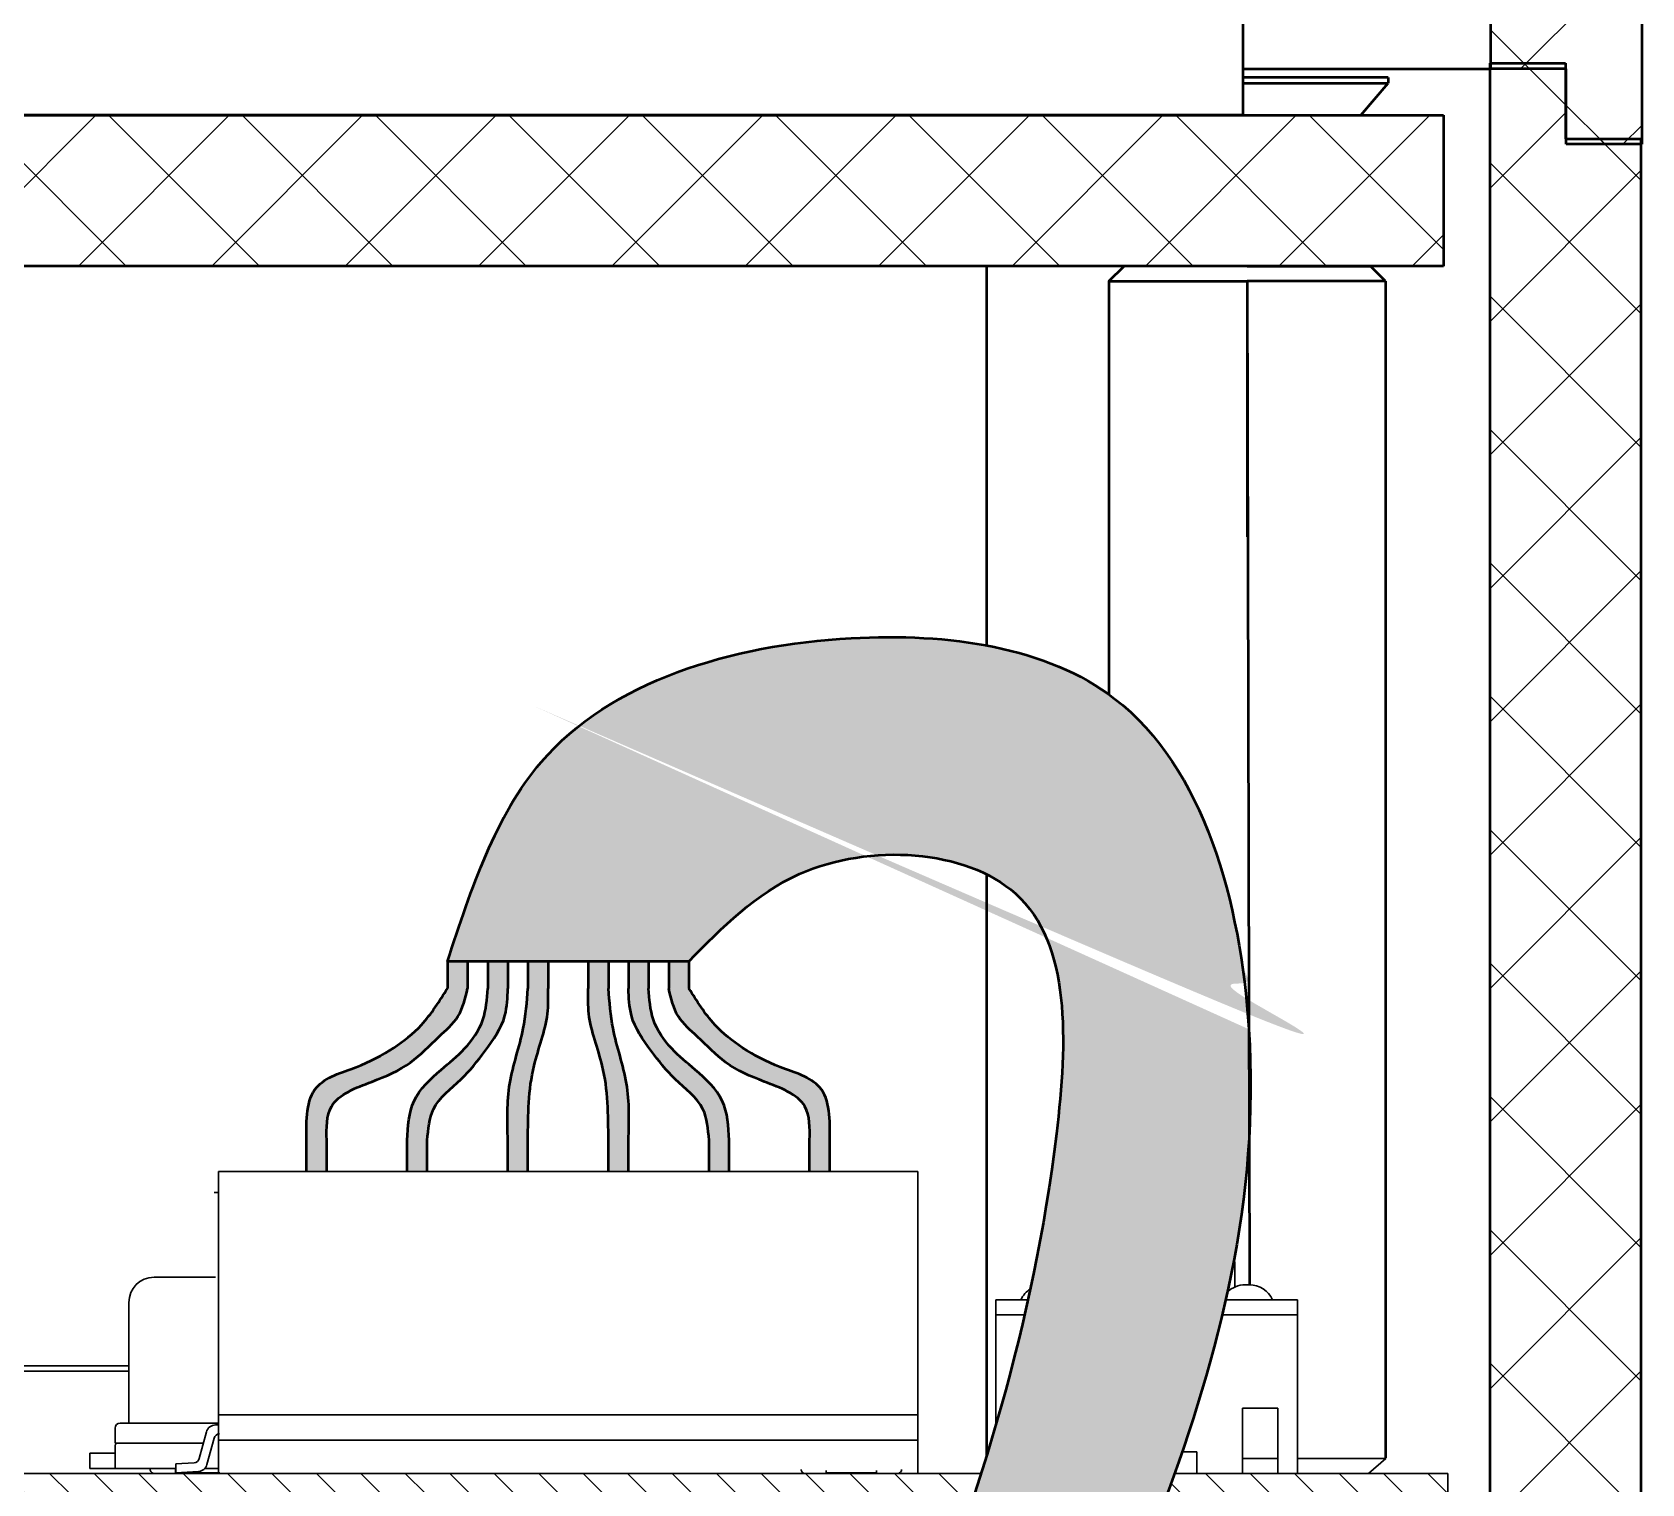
# Model space of a CAD drawing. Header units: inches. Extents: x -14 to 5184, y -66 to 1689.
# Drawn here: x 2684.91 to 2716.91, y 1633.87 to 1662.73 of the extents above; entities that cross this region are included whole.
import ezdxf

# ---------------------------------------------------------------- set-up
doc = ezdxf.new("R2010")
doc.units = ezdxf.units.IN
doc.header["$MEASUREMENT"] = 0
for name, color, linetype, lineweight in [('Видимый контур (ГОСТ)', 7, 'Continuous', 50), ('Штриховка (ГОСТ)', 7, 'Continuous', 18), ('Штриховка ГОСТ', 7, 'Continuous', 9)]:
    doc.layers.add(name, color=color, linetype=linetype, lineweight=lineweight)
pattern_1 = [(45, (-1121.47135335965, 863.0554343211584), (-1.325825214724776, 1.325825214724777), []), (135, (-1121.47135335965, 863.0554343211584), (-1.325825214724777, -1.325825214724776), [])]

msp = doc.modelspace()

# ---------------------------------------------------------------- hatches: boundary and pattern name
at = {"layer": 'Штриховка (ГОСТ)'}
h = msp.add_hatch(dxfattribs=at)
h.set_pattern_fill('ANSI37', color=256, scale=20, style=0)
h.set_pattern_definition([(45, (-1121.47135335965, 863.0554343211584), (-1.767766952966369, 1.767766952966369), []), (135, (-1121.47135335965, 863.0554343211584), (-1.767766952966369, -1.767766952966369), [])])
edge = h.paths.add_edge_path()
edge.add_ellipse((2711.904785440357, 1682.497504939778), major_axis=(4.999999999999998, 8.734332701652568e-15), ratio=1, start_angle=1.689669673274469e-15, end_angle=90)
edge.add_line((2711.904785440357, 1687.497504939778), (2647.904785440357, 1687.497504939778))
edge.add_ellipse((2647.904785440357, 1682.497504939778), major_axis=(-1.095477875068469e-14, 4.999999999999996), ratio=1, start_angle=0, end_angle=90)
edge.add_line((2642.904785440357, 1682.497504939778), (2642.904785440357, 1660.608094067949))
edge.add_line((2642.904785440357, 1660.608094067949), (2642.904785440357, 1660.497504939778))
edge.add_line((2642.904785440357, 1660.497504939778), (2644.404785440357, 1660.497504939778))
edge.add_line((2644.404785440357, 1660.497504939778), (2644.404785440357, 1661.997504939778))
edge.add_line((2644.404785440357, 1661.997504939778), (2645.888915537363, 1661.997504939778))
edge.add_line((2645.888915537363, 1661.997504939778), (2645.904785440357, 1661.997504939778))
edge.add_line((2645.904785440357, 1661.997504939778), (2645.904785440357, 1684.497504939778))
edge.add_line((2645.904785440357, 1684.497504939778), (2713.904785440357, 1684.497504939778))
edge.add_line((2713.904785440357, 1684.497504939778), (2713.904785440357, 1662.108094067949))
edge.add_line((2713.904785440357, 1662.108094067949), (2713.904785440357, 1661.997504939778))
edge.add_line((2713.904785440357, 1661.997504939778), (2715.388915626228, 1661.997504939778))
edge.add_line((2715.388915626227, 1661.997504939778), (2715.404785440356, 1661.997504939778))
edge.add_line((2715.404785440357, 1661.997504939778), (2715.404785440357, 1660.608094067949))
edge.add_line((2715.404785440357, 1660.608094067949), (2715.404785440357, 1660.497504939778))
edge.add_line((2715.404785440357, 1660.497504939778), (2716.888915628146, 1660.497504939778))
edge.add_line((2716.888915628145, 1660.497504939778), (2716.904785440356, 1660.497504939778))
edge.add_line((2716.904785440357, 1660.497504939778), (2716.904785440357, 1682.497504939778))
h = msp.add_hatch(dxfattribs=at)
h.set_pattern_fill('ANSI37', color=256, scale=15, style=0)
h.set_pattern_definition(pattern_1)
h.paths.add_polyline_path([(2715.388915626227, 1621.541721392054), (2715.388915626227, 1621.608094067949), (2710.888914824562, 1621.608094067949), (2710.888914824562, 1624.608094067949), (2713.888915624309, 1624.608094067949), (2713.888915624309, 1662.108094067949), (2713.904785440357, 1662.108094067949), (2715.388915626227, 1662.108094067949), (2715.388915626227, 1661.997504939778), (2715.388915626227, 1660.608094067949), (2715.404785440357, 1660.608094067949), (2716.888915628145, 1660.608094067949), (2716.888915628145, 1660.497504939778), (2716.888915628145, 1620.108094067949), (2715.391848631677, 1620.108094067949), (2715.388915626227, 1620.108094067949)])
h.paths.add_polyline_path([(2706.888916259893, 1621.600823881217), (2703.888915611523, 1621.608094067949), (2703.888915611523, 1624.608094067949), (2706.888916259893, 1624.600823881217)])
h.paths.add_polyline_path([(2697.888915603852, 1624.608094067949), (2697.888915603852, 1621.608094067949), (2661.888915557821, 1621.608094067949), (2661.888915557821, 1624.608094067949)])
h.paths.add_polyline_path([(2655.888915550149, 1624.608094067949), (2655.888915550149, 1621.608094067949), (2652.888914900292, 1621.608094067949), (2652.888914900292, 1624.608094067949)])
h.paths.add_polyline_path([(2648.888916335623, 1624.608094067949), (2648.888916335623, 1621.608094067949), (2644.388915535445, 1621.608094067949), (2644.388915535445, 1620.108094067949), (2642.891848631677, 1620.108094067949), (2642.888915533527, 1620.108094067949), (2642.888915533527, 1660.608094067949), (2642.904785440357, 1660.608094067949), (2644.388915535445, 1660.608094067949), (2644.388915535445, 1662.108094067949), (2645.888915537363, 1662.108094067949), (2645.888915537363, 1661.997504939778), (2645.888915537363, 1624.608094067949)])
h = msp.add_hatch(dxfattribs=at)
h.set_pattern_fill('ANSI37', color=256, scale=15, style=0)
h.set_pattern_definition(pattern_1)
h.paths.add_polyline_path([(2655.788861048241, 1661.076380742797), (2655.788861048241, 1658.076380742797), (2712.963481835586, 1658.076380742797), (2712.963481835586, 1661.076380742797), (2708.976855291686, 1661.076380742797), (2708.963481835586, 1661.076380742797), (2708.363481835585, 1661.076380742797), (2679.976855291686, 1661.076380742797)])
h.paths.add_polyline_path([(2649.086119277856, 1658.076380742797), (2649.078587646519, 1658.076380742797), (2649.163517292314, 1658.076380742797), (2648.14098837369, 1658.076380742797), (2646.963481835578, 1658.076380742797), (2646.963481835578, 1661.076380742797), (2648.60636895072, 1661.076380742797), (2648.50717911236, 1661.076380742797), (2648.814859209885, 1660.85016156217), (2649.049701054853, 1660.576380742798)])
h.paths.add_polyline_path([(2655.788861048241, 1661.076380742797), (2655.788861048241, 1658.076380742797), (2653.785975297464, 1658.076380742797), (2652.76344637884, 1658.076380742797), (2652.875122936837, 1658.076380742797), (2652.875122936837, 1660.076380742797), (2652.875122936837, 1661.076316920394), (2652.463439287309, 1661.076380742797), (2652.875122936837, 1661.076380742797), (2652.976855291678, 1661.076380742797), (2653.320594720435, 1661.076380742797), (2654.976855291678, 1661.076380742797)])
at = {"layer": 'Штриховка (ГОСТ)', "ltscale": 0.5}
h = msp.add_hatch(color=9, dxfattribs=at)
h.dxf.hatch_style = 1
edge = h.paths.add_edge_path()
edge.add_spline(control_points=[(2700.242768505025, 1604.912811815301), (2700.506412092026, 1606.499767548393), (2701.599470962638, 1613.079241227418), (2702.892276865033, 1625.500231609964), (2708.756271415352, 1634.944953499254), (2709.098513918514, 1640.749703187334)], knot_values=[25.54166231348353, 25.54166231348353, 25.54166231348353, 25.54166231348353, 30.37243849634078, 45.56992402336301, 62.53420212688339, 62.53420212688339, 62.53420212688339, 62.53420212688339], degree=3, periodic=0)
edge.add_line((2709.098513918515, 1640.749703187348), (2709.093988712337, 1642.90644278336))
edge.add_spline(control_points=[(2709.093988712336, 1642.906442783369), (2708.932150529014, 1645.424310596207), (2707.650617805638, 1650.147397877037), (2700.720625620531, 1651.129004323584), (2694.835740075569, 1649.351000188835), (2693.638162993911, 1645.704593030101), (2693.162363343016, 1644.255868534854)], knot_values=[0, 2.561506562415161e-12, 2.561506562415161e-12, 2.561506562415161e-12, 7.092148681006773, 12.46529463983893, 19.10283235443025, 23.4783337109341, 23.4783337109341, 23.4783337109341, 23.4783337109341], degree=3, periodic=0)
edge.add_line((2693.162363343016, 1644.255868534854), (2695.562363343017, 1644.255868534854))
edge.add_line((2695.562363343017, 1644.255868534854), (2697.962363343017, 1644.255868534854))
edge.add_spline(control_points=[(2697.962363343017, 1644.255868534854), (2698.627625690784, 1644.931196642071), (2700.360481748923, 1646.690271698327), (2705.629893325126, 1646.340223988413), (2705.171124162997, 1634.506380715259), (2699.668862995197, 1625.506492993471), (2697.491575505032, 1613.411826522176), (2697.054327385504, 1608.319072425504), (2696.473814687177, 1605.845979747843)], knot_values=[0, 0, 0, 0, 2.80167752579626, 7.297728316990558, 12.36345076120922, 33.56505640900438, 41.24786777632259, 48.87456467641559, 48.87456467641591, 48.87456467641591, 48.87456467641591], degree=3, periodic=0)
edge.add_arc((2698.242768505025, 1604.912811815301), 2.000000000000053, -6.838263288955204e-11, 152.1872181198208, ccw=False)
edge = h.paths.add_edge_path()
edge.add_spline(control_points=[(2693.162363343017, 1643.71662585633), (2693.004456002776, 1643.464374287507), (2692.719649066647, 1643.009404959669), (2692.070566729117, 1642.489756162591), (2691.368566527039, 1642.13052775281), (2690.345440354384, 1641.843129058346), (2690.356369662996, 1641.105145967226), (2690.362363284526, 1640.700436803958)], knot_values=[0, 0, 0, 0, 0.8876690817723617, 1.601029509395069, 2.442545259551083, 3.324915313696357, 4.396416011660989, 4.396416011660989, 4.396416011660989, 4.396416011660989], degree=3, periodic=0)
edge.add_line((2690.362363284526, 1640.700436803958), (2690.362363284526, 1640.076380644447))
edge.add_line((2690.362363284526, 1640.076380644447), (2690.762363284525, 1640.076380644447))
edge.add_line((2690.762363284525, 1640.076380644447), (2690.762363284525, 1640.700436803958))
edge.add_spline(control_points=[(2690.762363284525, 1640.700436803958), (2690.757928473842, 1640.945382247623), (2690.747301771733, 1641.532321002956), (2691.662049976998, 1641.852405111981), (2692.429229315878, 1642.179683336099), (2692.929125226476, 1642.717482293128), (2693.431223679745, 1643.136824121686), (2693.517719318676, 1643.519243294041), (2693.562363343017, 1643.71662585633)], knot_values=[0, 0, 0, 0, 0.6754366321081279, 1.618482590334783, 2.476314974066144, 3.239382725519293, 3.79160126097013, 4.380664741072716, 4.380664741072716, 4.380664741072716, 4.380664741072716], degree=3, periodic=0)
edge.add_line((2693.562363343016, 1643.716625856326), (2693.562363343016, 1644.255868534854))
edge.add_line((2693.562363343016, 1644.255868534854), (2693.162363343016, 1644.255868534854))
edge.add_line((2693.162363343016, 1644.255868534854), (2693.162363343017, 1643.716625856329))
edge = h.paths.add_edge_path()
edge.add_spline(control_points=[(2692.762363284526, 1640.700436983175), (2692.779218087629, 1640.918863662378), (2692.817718478221, 1641.417802298029), (2693.449905655985, 1641.880476534881), (2693.925872987927, 1642.4823960414), (2694.342931534782, 1643.077029522213), (2694.356790602034, 1643.533199555478), (2694.362363343017, 1643.71662585633)], knot_values=[0, 0, 0, 0, 0.6305428488406861, 1.440310267355914, 2.175903171811265, 2.981585956941228, 3.523425769823472, 3.523425769823472, 3.523425769823472, 3.523425769823472], degree=3, periodic=0)
edge.add_line((2694.362363343017, 1643.716625856315), (2694.362363343017, 1644.255868534854))
edge.add_line((2694.362363343017, 1644.255868534854), (2693.962363343016, 1644.255868534854))
edge.add_line((2693.962363343016, 1644.255868534854), (2693.962363343016, 1643.716625856317))
edge.add_spline(control_points=[(2693.962363343017, 1643.71662585633), (2693.948176827819, 1643.504322436284), (2693.918708126901, 1643.063318715379), (2693.534071281558, 1642.507064571894), (2692.988527040034, 1642.072422953815), (2692.40447905462, 1641.532208775671), (2692.376246231684, 1640.974620354802), (2692.362363284526, 1640.700436983175)], knot_values=[0, 0, 0, 0, 0.6290850324025244, 1.306756339558478, 1.935745102583544, 2.75596662078093, 3.549499064688082, 3.549499064688082, 3.549499064688082, 3.549499064688082], degree=3, periodic=0)
edge.add_line((2692.362363284526, 1640.700436983175), (2692.362363284526, 1640.076380823663))
edge.add_line((2692.362363284526, 1640.076380823663), (2692.762363284526, 1640.076380823663))
edge.add_line((2692.762363284526, 1640.076380823663), (2692.762363284526, 1640.700436983175))
edge = h.paths.add_edge_path(flags=17)
edge.add_spline(control_points=[(2694.762363284525, 1640.700436983175), (2694.764930004959, 1641.200689873916), (2694.769330573788, 1642.058359158334), (2695.178272344997, 1643.02137697338), (2695.166239365441, 1643.547237464496), (2695.162363343018, 1643.71662585633)], knot_values=[0, 0, 0, 0, 1.487484540735472, 2.550249734182781, 3.055254438276584, 3.055254438276584, 3.055254438276584, 3.055254438276584], degree=3, periodic=0)
edge.add_line((2695.162363343017, 1643.716625856392), (2695.162363343017, 1644.255868534854))
edge.add_line((2695.162363343017, 1644.255868534854), (2694.762363343017, 1644.255868534854))
edge.add_line((2694.762363343017, 1644.255868534854), (2694.762363343017, 1643.716625856324))
edge.add_spline(control_points=[(2694.762363343018, 1643.71662585633), (2694.74165659757, 1643.448599572886), (2694.69205391475, 1642.806546829322), (2694.329424383329, 1641.836308575663), (2694.351365492927, 1641.079687006789), (2694.362363284525, 1640.700436983175)], knot_values=[0, 0, 0, 0, 0.8042696379303687, 1.926615259383249, 3.054547687743148, 3.054547687743148, 3.054547687743148, 3.054547687743148], degree=3, periodic=0)
edge.add_line((2694.362363284525, 1640.700436983175), (2694.362363284525, 1640.076380823663))
edge.add_line((2694.362363284525, 1640.076380823663), (2694.762363284525, 1640.076380823663))
edge.add_line((2694.762363284525, 1640.076380823663), (2694.762363284525, 1640.700436983175))
edge = h.paths.add_edge_path(flags=17)
edge.add_spline(control_points=[(2695.962363343017, 1643.71662585633), (2695.958487320593, 1643.547237464496), (2695.946454341038, 1643.02137697338), (2696.355396112245, 1642.058359158334), (2696.359796681075, 1641.200689873916), (2696.36236340151, 1640.700436983175)], knot_values=[0, 0, 0, 0, 0.505004704093803, 1.567769897541112, 3.055254438276584, 3.055254438276584, 3.055254438276584, 3.055254438276584], degree=3, periodic=0)
edge.add_line((2696.36236340151, 1640.700436983175), (2696.36236340151, 1640.076380823663))
edge.add_line((2696.36236340151, 1640.076380823663), (2696.762363401509, 1640.076380823663))
edge.add_line((2696.762363401509, 1640.076380823663), (2696.762363401509, 1640.700436983175))
edge.add_spline(control_points=[(2696.762363401509, 1640.700436983175), (2696.773361193108, 1641.079687006789), (2696.795302302704, 1641.836308575663), (2696.432672771285, 1642.806546829322), (2696.383070088465, 1643.448599572886), (2696.362363343017, 1643.71662585633)], knot_values=[0, 0, 0, 0, 1.127932428359899, 2.250278049812779, 3.054547687743148, 3.054547687743148, 3.054547687743148, 3.054547687743148], degree=3, periodic=0)
edge.add_line((2696.362363343017, 1643.716625856336), (2696.362363343017, 1644.255868534854))
edge.add_line((2696.362363343017, 1644.255868534854), (2695.962363343017, 1644.255868534854))
edge.add_line((2695.962363343017, 1644.255868534854), (2695.962363343017, 1643.716625856351))
edge = h.paths.add_edge_path(flags=17)
edge.add_spline(control_points=[(2696.762363343017, 1643.71662585633), (2696.767936084, 1643.533199555479), (2696.781795151253, 1643.077029522213), (2697.198853698107, 1642.482396041401), (2697.674821030051, 1641.880476534881), (2698.307008207813, 1641.417802298029), (2698.345508598405, 1640.918863662378), (2698.362363401509, 1640.700436983175)], knot_values=[0, 0, 0, 0, 0.5418398128822438, 1.347522598012207, 2.083115502467558, 2.892882920982786, 3.523425769823472, 3.523425769823472, 3.523425769823472, 3.523425769823472], degree=3, periodic=0)
edge.add_line((2698.362363401509, 1640.700436983175), (2698.362363401509, 1640.076380823663))
edge.add_line((2698.362363401509, 1640.076380823663), (2698.762363401509, 1640.076380823663))
edge.add_line((2698.762363401509, 1640.076380823663), (2698.762363401509, 1640.700436983175))
edge.add_spline(control_points=[(2698.762363401509, 1640.700436983175), (2698.748480454351, 1640.974620354802), (2698.720247631416, 1641.532208775671), (2698.136199646001, 1642.072422953815), (2697.590655404475, 1642.507064571894), (2697.206018559133, 1643.063318715378), (2697.176549858216, 1643.504322436283), (2697.162363343017, 1643.71662585633)], knot_values=[0, 0, 0, 0, 0.7935324439071524, 1.613753962104538, 2.242742725129604, 2.920414032285557, 3.549499064688082, 3.549499064688082, 3.549499064688082, 3.549499064688082], degree=3, periodic=0)
edge.add_line((2697.162363343017, 1643.715424495751), (2697.162363343017, 1644.255868534854))
edge.add_line((2697.162363343017, 1644.255868534854), (2696.762363343017, 1644.255868534854))
edge.add_line((2696.762363343017, 1644.255868534854), (2696.762363343017, 1643.716625856345))
edge = h.paths.add_edge_path(flags=17)
edge.add_spline(control_points=[(2697.562363343017, 1643.71662585633), (2697.607007367358, 1643.519243294041), (2697.693503006289, 1643.136824121686), (2698.195601459559, 1642.717482293128), (2698.695497370156, 1642.179683336099), (2699.462676709037, 1641.852405111982), (2700.3774249143, 1641.532321002956), (2700.366798212192, 1640.945382247623), (2700.362363401509, 1640.700436803958)], knot_values=[0, 0, 0, 0, 0.5890634801025854, 1.141282015553423, 1.904349767006572, 2.762182150737932, 3.705228108964588, 4.380664741072716, 4.380664741072716, 4.380664741072716, 4.380664741072716], degree=3, periodic=0)
edge.add_line((2700.362363401509, 1640.700436803958), (2700.362363401509, 1640.076380644447))
edge.add_line((2700.362363401509, 1640.076380644447), (2700.762363401509, 1640.076380644447))
edge.add_line((2700.762363401509, 1640.076380644447), (2700.762363401509, 1640.700436803958))
edge.add_spline(control_points=[(2700.762363401509, 1640.700436803958), (2700.768357023039, 1641.105145967226), (2700.77928633165, 1641.843129058346), (2699.756160158996, 1642.130527752809), (2699.054159956916, 1642.489756162592), (2698.405077619389, 1643.009404959669), (2698.12027068326, 1643.464374287507), (2697.962363343017, 1643.71662585633)], knot_values=[0, 0, 0, 0, 1.071500697964632, 1.953870752109906, 2.795386502265919, 3.508746929888627, 4.396416011660989, 4.396416011660989, 4.396416011660989, 4.396416011660989], degree=3, periodic=0)
edge.add_line((2697.962363343017, 1643.71662585633), (2697.962363343017, 1644.255868534854))
edge.add_line((2697.962363343017, 1644.255868534854), (2697.562363343017, 1644.255868534854))
edge.add_line((2697.562363343017, 1644.255868534854), (2697.562363343017, 1643.71662585633))
at = {"layer": 'Штриховка ГОСТ', "ltscale": 0.5}
h = msp.add_hatch(dxfattribs=at)
h.set_pattern_fill('ANSI31', color=256, scale=5, angle=90)
h.set_pattern_definition([(135, (-1010.678183816217, 846.9505855212938), (-0.4419417382415922, -0.4419417382415922), [])])
edge = h.paths.add_edge_path()
edge.add_spline(control_points=[(2656.955931182357, 1633.664900742797), (2656.967900103692, 1633.802448531424), (2656.980256937355, 1633.939608687654), (2656.993049104239, 1634.076380742797)], knot_values=[35.06714669640568, 35.06714669640568, 35.06714669640568, 35.06714669640568, 35.48414801363306, 35.48414801363306, 35.48414801363306, 35.48414801363306], degree=3, periodic=0)
edge.add_line((2656.993049104239, 1634.076380742797), (2647.049788147306, 1634.076380742797))
edge.add_line((2647.049788147306, 1634.076380742797), (2647.049788147306, 1633.664900742797))
edge.add_line((2647.049788147306, 1633.664900742797), (2656.955931182357, 1633.664900742797))
edge = h.paths.add_edge_path()
edge.add_line((2679.895304539371, 1634.076380742797), (2660.603030766314, 1634.076380742797))
edge.add_spline(control_points=[(2660.603030766314, 1634.076380742797), (2660.586195505829, 1633.938874339854), (2660.570150739749, 1633.801727182788), (2660.554840433949, 1633.664902445565)], knot_values=[21.22750405723641, 21.22750405723641, 21.22750405723641, 21.22750405723641, 21.65362164922611, 21.65362164922611, 21.65362164922611, 21.65362164922611], degree=3, periodic=0)
edge.add_spline(control_points=[(2660.554840433949, 1633.664902445565), (2660.554840370438, 1633.664901877976), (2660.554840306927, 1633.664901310387), (2660.554840243415, 1633.664900742797)], knot_values=[21.65362164922611, 21.65362164922611, 21.65362164922611, 21.65362164922611, 21.65362341688765, 21.65362341688765, 21.65362341688765, 21.65362341688765], degree=3, periodic=0)
edge.add_line((2660.554840243416, 1633.664900742797), (2679.895231043495, 1633.664900742797))
edge.add_line((2679.895231043495, 1633.664900742797), (2679.895304539371, 1634.076380742797))
edge = h.paths.add_edge_path()
edge.add_spline(control_points=[(2703.641458808484, 1633.664900742797), (2703.685692520909, 1633.80162294288), (2703.729445216069, 1633.938773981162), (2703.772680951845, 1634.076380742797)], knot_values=[19.06501621522857, 19.06501621522857, 19.06501621522857, 19.06501621522857, 19.5017385340753, 19.5017385340753, 19.5017385340753, 19.5017385340753], degree=3, periodic=0)
edge.add_line((2703.772680951845, 1634.076380742797), (2679.895304539371, 1634.076380742797))
edge.add_line((2679.895304539371, 1634.076380742797), (2679.895231043495, 1633.664900742797))
edge.add_line((2679.895231043495, 1633.664900742797), (2703.641458808484, 1633.664900742797))
edge = h.paths.add_edge_path()
edge.add_line((2713.049788147304, 1634.076380742797), (2707.618707112359, 1634.076380742797))
edge.add_spline(control_points=[(2707.618707112359, 1634.076380742797), (2707.569920369738, 1633.939001550482), (2707.520393963652, 1633.801848370466), (2707.470197295247, 1633.664900742797)], knot_values=[32.35477307317363, 32.35477307317363, 32.35477307317363, 32.35477307317363, 32.79143009292527, 32.79143009292527, 32.79143009292527, 32.79143009292527], degree=3, periodic=0)
edge.add_line((2707.470197295247, 1633.664900742797), (2713.049788147304, 1633.664900742797))
edge.add_line((2713.049788147304, 1633.664900742797), (2713.049788147304, 1634.076380742797))

# ---------------------------------------------------------------- linework, layer by layer
at = {"layer": 'Видимый контур (ГОСТ)'}
for p, q in [((2713.904785440356, 1661.997504939778), (2713.904785440356, 1684.497504939778)), ((2716.904785440356, 1682.497504939778), (2716.904785440356, 1660.497504939778)), ((2708.976855291686, 1677.076380742797), (2708.976855291686, 1661.076380742797)), ((2713.886238562452, 1662.108094067949), (2713.888915624309, 1662.108094067949)), ((2713.888915624309, 1662.108094067949), (2715.388915626227, 1662.108094067949)), ((2713.888915624309, 1624.608094067949), (2713.888915624309, 1662.108094067949)), ((2715.388915626227, 1662.108094067949), (2715.388915626227, 1660.608094067949)), ((2708.97685529167, 1661.997504939778), (2713.886238562452, 1661.997504939778)), ((2711.863481835577, 1661.826380742797), (2708.976855291679, 1661.826380742797)), ((2711.863481835577, 1661.826380742797), (2711.863481835577, 1661.70971407613)), ((2713.886235369678, 1661.997504939778), (2713.886235369678, 1624.608094067949)), ((2715.404785440356, 1661.997504939778), (2713.904785440356, 1661.997504939778)), ((2715.404785440356, 1660.497504939778), (2715.404785440356, 1661.997504939778)), ((2708.976855291679, 1661.70971407613), (2711.863481835577, 1661.70971407613)), ((2711.320624692721, 1661.076380742797), (2711.863481835577, 1661.70971407613)), ((2708.976855291686, 1661.076380742797), (2655.788861048241, 1661.076380742797)), ((2655.788861048241, 1661.076380742797), (2712.963481835586, 1661.076380742797)), ((2712.963481835586, 1661.076380742797), (2712.963481835586, 1658.076380742797)), ((2715.388915626227, 1660.608094067949), (2716.888915628145, 1660.608094067949)), ((2716.904785440356, 1660.497504939778), (2715.404785440356, 1660.497504939778)), ((2716.888915628145, 1660.608094067949), (2716.888915628145, 1620.108094067949)), ((2712.963481835586, 1658.076380742797), (2655.788861048241, 1658.076380742797)), ((2703.885780259643, 1650.535168228151), (2703.885780259643, 1658.076380742797)), ((2706.312789055578, 1657.776380742797), (2706.612789055578, 1658.076380742797)), ((2709.062789055578, 1658.076380742797), (2706.612789055578, 1658.076380742797)), ((2709.062789055578, 1658.076380742797), (2711.512789055578, 1658.076380742797)), ((2711.812789055578, 1657.776380742797), (2711.512789055578, 1658.076380742797)), ((2706.312789055578, 1657.776380742797), (2709.062789055578, 1657.776380742797)), ((2706.312789055578, 1657.776380742797), (2706.312789055578, 1649.560557538119)), ((2709.062789055578, 1657.776380742797), (2709.104647545777, 1637.826380742797)), ((2711.812789055578, 1657.776380742797), (2709.062789055578, 1657.776380742797)), ((2711.812789055578, 1657.776380742797), (2711.812789055578, 1634.381543949348)), ((2703.885780259643, 1634.441336802465), (2703.885780259643, 1645.983531296756))]:
    msp.add_line(p, q, dxfattribs=at)
at = {"layer": 'Видимый контур (ГОСТ)', "ltscale": 0.5}
for p, q in [((2709.062789055578, 1657.776380742797), (2709.062789055578, 1652.69644385624)), ((2695.562363343017, 1644.255868534854), (2693.162363343017, 1644.255868534854)), ((2693.162363343016, 1644.255868534854), (2693.162363343017, 1643.71662585633)), ((2693.562363343016, 1644.255868534854), (2693.562363343017, 1643.71662585633)), ((2693.562363343016, 1644.255868534854), (2693.562363343016, 1643.71662585633)), ((2693.962363343016, 1644.255868534854), (2693.962363343017, 1643.71662585633)), ((2693.962363343016, 1644.255868534854), (2693.962363343016, 1643.71662585633)), ((2696.762363343017, 1644.255868534854), (2694.362363343017, 1644.255868534854)), ((2694.362363343017, 1644.255868534854), (2694.362363343017, 1643.71662585633)), ((2694.362363343017, 1644.255868534854), (2694.362363343017, 1643.71662585633)), ((2694.362363343017, 1644.255868534854), (2694.362363343017, 1643.71662585633)), ((2694.762363343017, 1644.255868534854), (2694.762363343017, 1643.71662585633)), ((2694.762363343017, 1644.255868534854), (2694.762363343017, 1643.71662585633)), ((2694.762363343017, 1644.255868534854), (2694.762363343017, 1643.71662585633)), ((2694.762363343017, 1644.255868534854), (2694.762363343017, 1643.71662585633)), ((2695.162363343017, 1644.255868534854), (2695.162363343017, 1643.71662585633)), ((2695.162363343017, 1644.255868534854), (2695.162363343017, 1643.71662585633)), ((2695.562363343017, 1644.255868534854), (2695.162363343017, 1644.255868534854)), ((2695.162363343017, 1644.255868534854), (2695.162363343017, 1643.71662585633)), ((2695.162363343017, 1644.255868534854), (2695.162363343017, 1643.71662585633)), ((2697.962363343017, 1644.255868534854), (2695.562363343017, 1644.255868534854)), ((2695.962363343017, 1644.255868534854), (2695.962363343017, 1643.71662585633)), ((2695.962363343017, 1644.255868534854), (2695.962363343017, 1643.71662585633)), ((2695.962363343017, 1644.255868534854), (2695.962363343017, 1643.71662585633)), ((2695.962363343017, 1644.255868534854), (2695.962363343017, 1643.71662585633)), ((2696.762363343017, 1644.255868534854), (2696.362363343017, 1644.255868534854)), ((2696.362363343017, 1644.255868534854), (2696.362363343017, 1643.71662585633)), ((2696.362363343017, 1644.255868534854), (2696.362363343017, 1643.71662585633)), ((2696.362363343017, 1644.255868534854), (2696.362363343017, 1643.71662585633)), ((2696.362363343017, 1644.255868534854), (2696.362363343017, 1643.71662585633)), ((2696.762363343017, 1644.255868534854), (2696.762363343017, 1643.71662585633)), ((2696.762363343017, 1644.255868534854), (2696.762363343017, 1643.71662585633)), ((2696.762363343017, 1644.255868534854), (2696.762363343017, 1643.71662585633)), ((2697.162363343017, 1644.255868534854), (2697.162363343017, 1643.71662585633)), ((2697.162363343017, 1644.255868534854), (2697.162363343017, 1643.71662585633)), ((2697.962363343017, 1644.255868534854), (2697.562363343017, 1644.255868534854)), ((2697.562363343017, 1644.255868534854), (2697.562363343018, 1643.71662585633)), ((2697.562363343017, 1644.255868534854), (2697.562363343017, 1643.71662585633)), ((2697.962363343017, 1644.255868534854), (2697.962363343017, 1643.71662585633)), ((2690.362363284526, 1640.076380823663), (2690.362363284526, 1640.700436803958)), ((2690.762363284525, 1640.076380823663), (2690.762363284525, 1640.700436803958)), ((2692.362363284526, 1640.07638100288), (2692.362363284526, 1640.700436983175)), ((2692.762363284526, 1640.07638100288), (2692.762363284526, 1640.700436983175)), ((2694.362363284525, 1640.07638100288), (2694.362363284525, 1640.700436983175)), ((2694.762363284525, 1640.07638100288), (2694.762363284525, 1640.700436983175)), ((2696.36236340151, 1640.07638100288), (2696.36236340151, 1640.700436983175)), ((2696.762363401509, 1640.07638100288), (2696.762363401509, 1640.700436983175)), ((2698.362363401509, 1640.07638100288), (2698.362363401509, 1640.700436983175)), ((2698.762363401509, 1640.07638100288), (2698.762363401509, 1640.700436983175)), ((2700.362363401509, 1640.076380823663), (2700.362363401509, 1640.700436803958)), ((2700.762363401509, 1640.076380823663), (2700.762363401509, 1640.700436803958))]:
    msp.add_line(p, q, dxfattribs=at)
at = {"layer": 'Видимый контур (ГОСТ)', "lineweight": 30}
for p, q in [((2688.612363351761, 1640.076380644447), (2691.937363351761, 1640.076380644447)), ((2688.612363351761, 1640.076380644447), (2688.612363351761, 1637.976380559614)), ((2688.612363351761, 1640.076380644447), (2702.512363351761, 1640.076380644447)), ((2688.612363351761, 1640.076380644447), (2688.612363351761, 1635.244664452816)), ((2688.612363351761, 1640.076380644447), (2702.512363351761, 1640.076380644447)), ((2688.612363351761, 1640.076380644447), (2688.612363351761, 1635.244664452816)), ((2699.187363334275, 1640.076380823663), (2691.937363351759, 1640.076380823663)), ((2699.187363334275, 1640.076380823663), (2691.937363351759, 1640.076380823663)), ((2699.187363334275, 1640.076380823663), (2691.937363351759, 1640.076380823663)), ((2699.187363351761, 1640.076380644447), (2702.512363351761, 1640.076380644447)), ((2699.187363351761, 1640.076380644447), (2702.512363351761, 1640.076380644447)), ((2699.187363351761, 1640.076380644447), (2702.512363351761, 1640.076380644447)), ((2702.512363351761, 1640.076380644447), (2702.512363351761, 1635.244664452816)), ((2702.512363351761, 1640.076380644447), (2702.512363351761, 1634.737394053247)), ((2702.512363351761, 1640.076380644447), (2702.512363351761, 1634.737394053247)), ((2688.52351704563, 1639.662968527487), (2688.612363252023, 1639.662968527487)), ((2708.812904940427, 1637.780945052793), (2708.812904940427, 1638.276380742797)), ((2687.434762715105, 1637.976380527839), (2687.330011310124, 1637.976380508309)), ((2687.527960668316, 1637.976380535179), (2687.414891562697, 1637.976380525779)), ((2687.528024218137, 1637.976380535329), (2687.687756545076, 1637.976380543932)), ((2687.882625994177, 1637.976380550715), (2687.687757025265, 1637.976380543932)), ((2687.882736348472, 1637.976380550861), (2688.103250938002, 1637.976380555858)), ((2688.553937366789, 1637.976380559614), (2688.103249994947, 1637.976380555867)), ((2709.021162684769, 1637.826380742797), (2709.104647545777, 1637.826380742797)), ((2686.828937352181, 1637.476380506068), (2686.828937352181, 1635.076380506068)), ((2704.212905202696, 1637.526380742797), (2704.062905189583, 1637.526380742797)), ((2704.062905189583, 1637.526380742797), (2704.062905189583, 1637.226380742797)), ((2704.212905202696, 1637.526380742797), (2704.70293515222, 1637.526380742797)), ((2708.63444006207, 1637.526380742797), (2709.912905202696, 1637.526380742797)), ((2710.062905189583, 1637.526380742797), (2709.912905202696, 1637.526380742797)), ((2710.062905189583, 1637.526380742797), (2710.062905189583, 1637.226380742797)), ((2704.062905189583, 1637.226380742797), (2704.212905202696, 1637.226380742797)), ((2704.062905189583, 1635.03528086413), (2704.062905189583, 1637.226380742797)), ((2704.212905202696, 1637.226380742797), (2704.062905189583, 1637.226380742797)), ((2704.635182162708, 1637.226380742797), (2704.212905202696, 1637.226380742797)), ((2704.212905202696, 1637.226380742797), (2704.635182162708, 1637.226380742797)), ((2709.912905202696, 1637.226380742797), (2708.565212516885, 1637.226380742797)), ((2708.565212516885, 1637.226380742797), (2709.912905202696, 1637.226380742797)), ((2709.912905202696, 1637.226380742797), (2710.062905189583, 1637.226380742797)), ((2710.062905189583, 1637.226380742797), (2709.912905202696, 1637.226380742797)), ((2710.062905189583, 1637.226380742797), (2710.062905189583, 1634.076380742797)), ((2683.012363351752, 1636.212968527487), (2686.828937352169, 1636.212968527487)), ((2686.828937352166, 1636.108094067949), (2683.01236335175, 1636.108094067949)), ((2688.612363340575, 1634.737394064432), (2688.612363340575, 1635.244664464002)), ((2688.612363340575, 1634.737394064432), (2688.612363340575, 1635.244664464002)), ((2688.612363351761, 1635.244664452816), (2702.512363351761, 1635.244664452816)), ((2697.55349107596, 1635.244664452816), (2699.168092680588, 1635.244664452816)), ((2700.459594187928, 1635.244664452816), (2702.512363351761, 1635.244664452816)), ((2702.512363340575, 1634.737394064432), (2702.512363340575, 1635.244664464002)), ((2708.971124088688, 1634.976380742797), (2708.971124053718, 1635.376380742797)), ((2708.971124053718, 1635.376380742797), (2709.671124053718, 1635.376380742797)), ((2709.671124088688, 1634.976380742797), (2709.671124053718, 1635.376380742797)), ((2686.553937352181, 1634.976380506068), (2686.553937352181, 1634.676380506068)), ((2686.802031149359, 1635.076380538213), (2686.654341092098, 1635.07638050778)), ((2686.962964013399, 1635.076380550719), (2686.787242091574, 1635.076380536666)), ((2686.963061435314, 1635.076380551475), (2687.210443022772, 1635.076380564794)), ((2687.513267999245, 1635.076380574818), (2687.210442540938, 1635.076380564794)), ((2687.513433548495, 1635.076380575559), (2687.854846997876, 1635.076380583293)), ((2688.226689359464, 1634.370686907102), (2688.369852713256, 1634.900908399672)), ((2688.553283929808, 1635.041380742797), (2688.612363340575, 1635.041380742797)), ((2688.612363340575, 1635.076380589119), (2688.553937374838, 1635.076380589119)), ((2708.971124088688, 1634.476380742797), (2708.971124088688, 1634.976380742797)), ((2709.671124088688, 1634.976380742797), (2709.671124088688, 1634.476380742797)), ((2686.553937372155, 1634.626380579284), (2686.553937372155, 1634.176380579284)), ((2686.611651501108, 1634.676380526918), (2686.554217702841, 1634.676380507531)), ((2686.638673304212, 1634.676380586862), (2686.60401502372, 1634.67638057965)), ((2686.675152932616, 1634.676380589904), (2686.735761706093, 1634.676380593194)), ((2686.804413525318, 1634.676380595653), (2686.888419196598, 1634.676380597575)), ((2687.053937377521, 1634.676380598954), (2688.309228266322, 1634.676380598954)), ((2688.523667300849, 1634.780054649409), (2688.381738552782, 1634.254405657232)), ((2688.612363351761, 1634.737394053247), (2688.612363351761, 1634.076380644447)), ((2688.612363351761, 1634.737394053247), (2688.612363351761, 1634.076380644447)), ((2701.497492116263, 1634.737394053247), (2688.612363351761, 1634.737394053247)), ((2699.145065991777, 1634.737394053247), (2697.688992917124, 1634.737394053247)), ((2702.512363351761, 1634.737394053247), (2700.482620880766, 1634.737394053247)), ((2702.512363351761, 1634.737394053247), (2702.512363351761, 1634.076380644447)), ((2702.512363351761, 1634.737394053247), (2702.512363351761, 1634.076380644447)), ((2702.512363351761, 1634.737394053247), (2702.512363351761, 1634.076380644447)), ((2686.103937354864, 1634.476380515903), (2686.053937354267, 1634.476380513717)), ((2686.053937354267, 1634.476380513717), (2686.053937354267, 1634.176380513717)), ((2686.553937356056, 1634.476380515903), (2686.103937354863, 1634.476380515903)), ((2687.763937329988, 1634.267347419539), (2688.127207678705, 1634.28956598589)), ((2687.763937329988, 1634.267347419539), (2687.763937329988, 1634.087011055869)), ((2707.768655927073, 1634.506380715259), (2708.06279052705, 1634.506380715259)), ((2708.06279052705, 1634.506380715259), (2708.06279052705, 1634.076380742797)), ((2708.971124088688, 1634.476834746572), (2708.97112409739, 1634.3763817734)), ((2708.971124162997, 1634.076380742797), (2708.971124162997, 1634.376380742797)), ((2709.671124162997, 1634.376380742797), (2708.971124162997, 1634.376380742797)), ((2709.671124088688, 1634.476380742797), (2709.67112409743, 1634.376380742797)), ((2709.671124162997, 1634.076380742797), (2709.671124162997, 1634.376380742797)), ((2711.817260523616, 1634.376380742797), (2710.062905189582, 1634.373910352173)), ((2711.817260523616, 1634.376380742797), (2711.470850362103, 1634.076380742797)), ((2660.603030766315, 1634.076380742797), (2703.772680951846, 1634.076380742797)), ((2686.104774475893, 1634.176380515903), (2686.053944362485, 1634.176380513754)), ((2686.103937354863, 1634.176380515903), (2686.553937356056, 1634.176380515903)), ((2687.062308791506, 1634.176380601137), (2686.554007457729, 1634.17638057965)), ((2687.053937378118, 1634.17638060114), (2687.763936892871, 1634.17638060114)), ((2687.253624569176, 1634.156380742797), (2687.253624569176, 1634.176380476562)), ((2687.753624572236, 1634.176380476562), (2687.753624572236, 1634.136380742797)), ((2687.753624572236, 1634.136380742797), (2687.753624572236, 1634.126380742797)), ((2687.753624572236, 1634.126380742797), (2687.753624570488, 1634.086380742797)), ((2688.638708548685, 1634.086380742797), (2687.753624570051, 1634.086380742797)), ((2688.209906558745, 1634.114287702407), (2687.763937329988, 1634.087011055869)), ((2688.339127453454, 1634.17638060114), (2688.618708423673, 1634.17638060114)), ((2700.691902770482, 1634.136380742797), (2700.691902770482, 1634.126380742797)), ((2700.691902770482, 1634.126380742797), (2700.691902768734, 1634.086380742797)), ((2701.691902768297, 1634.086380742797), (2700.691902768297, 1634.086380742797)), ((2701.691902770482, 1634.126380742797), (2701.691902770482, 1634.136380742797)), ((2701.691902770481, 1634.12797735795), (2701.691902768804, 1634.086412620249)), ((2707.618707112358, 1634.076380742797), (2713.049788147304, 1634.076380742797)), ((2713.049788147304, 1634.076380742797), (2713.049788147304, 1633.664900742797))]:
    msp.add_line(p, q, dxfattribs=at)
at = {"layer": 'Видимый контур (ГОСТ)', "lineweight": 30, "ltscale": 0.5}
msp.add_line((2711.470850362103, 1634.076380742797), (2711.817260523616, 1634.376380742797), dxfattribs=at)
at = {"layer": 'Видимый контур (ГОСТ)', "lineweight": 30}
for centre, radius, start, end in [((2708.712904940428, 1638.276380742799), 0.09999999999899467, 0, 30.81883546650604), ((2687.328937352181, 1637.476380506068), 0.4999999999999987, 90, 180), ((2705.021162684769, 1637.326380742797), 0.5000000000002325, 122.6925484485673, 156.4218215217783), ((2709.021162684769, 1637.326380742797), 0.500000000000234, 89.99999999997395, 134.8613681573615), ((2709.104647545777, 1637.326380742797), 0.5000000000002341, 23.57817847821443, 90.00000000002606), ((2686.65393735218, 1634.976380506068), 0.09999999999999931, 90, 180), ((2688.553283929805, 1634.851380742797), 0.1899999999999976, 89.99999999940073, 164.8900672496099), ((2688.629864320955, 1634.751380742797), 0.1099999999999997, 90, 164.8900672494551), ((2686.603937372155, 1634.626380579284), 0.04999999999999993, 90, 180), ((2688.120492339357, 1634.399360813716), 0.1100000000000003, 273.5000000001137, 344.8900672484565), ((2688.198307336233, 1634.303933314106), 0.1899999999999981, 273.5000000001402, 344.8900672498801), ((2687.333624569176, 1634.156380742797), 0.0799999999997133, 180.0000008537737, 270.0000009394167), ((2687.743624570488, 1634.086380742797), 0.009999999999999289, 270, 0), ((2700.271902767422, 1634.156380742797), 0.0799999999997133, 180.0000008537737, 270.0000009394167), ((2700.681902768734, 1634.086380742797), 0.01000000000000257, 270, 0), ((2701.701902768734, 1634.086380742797), 0.01000000000000035, 180, 270), ((2702.111902767423, 1634.156380742797), 0.07999999999971515, 270.000000939052, 8.537736462515938e-07)]:
    msp.add_arc(centre, radius, start, end, dxfattribs=at)
at = {"layer": 'Видимый контур (ГОСТ)', "ltscale": 0.5}
for points in [[(2693.162363343016, 1644.255868534854), (2695.025048179705, 1648.215087816472), (2701.188052893513, 1650.679693223065), (2706.424908720914, 1649.477179797803), (2709.093988712337, 1642.906442783366), (2703.888915611523, 1624.604611427568), (2701.010829152371, 1609.682138955565), (2700.242768505025, 1604.912811815301)], [(2690.362363284526, 1640.700436803958), (2690.562737622268, 1641.753035431409), (2691.3483026499, 1642.154861886254), (2692.097327651466, 1642.538411498157), (2692.645405276053, 1642.995022949091), (2693.162363343017, 1643.71662585633)], [(2690.762363284525, 1640.700436803958), (2690.855035064408, 1641.369485819507), (2691.658870105072, 1641.862623636682), (2692.426176502855, 1642.246182355131), (2692.992512757288, 1642.757587908702), (2693.371311027484, 1643.159405256998), (2693.562363343017, 1643.71662585633)], [(2692.362363284526, 1640.700436983175), (2692.498801227556, 1641.482152038188), (2693.03650876998, 1642.101533937936), (2693.504084505369, 1642.522247374478), (2693.866456838614, 1643.094894467058), (2693.962363343017, 1643.71662585633)], [(2692.762363284526, 1640.700436983175), (2692.885749858704, 1641.318789663719), (2693.434077913377, 1641.914658455105), (2693.910896795546, 1642.474784043427), (2694.304265543424, 1643.177909763655), (2694.362363343017, 1643.71662585633)], [(2694.362363284525, 1640.700436983175), (2694.402001575756, 1641.827672703339), (2694.669028345665, 1642.917790310823), (2694.762363343018, 1643.71662585633)], [(2694.762363284525, 1640.700436983175), (2694.884694181741, 1642.18288273615), (2695.150969661394, 1643.211749698074), (2695.162363343018, 1643.71662585633)], [(2696.36236340151, 1640.700436983175), (2696.240032504293, 1642.18288273615), (2695.97375702464, 1643.211749698074), (2695.962363343017, 1643.71662585633)], [(2696.762363401509, 1640.700436983175), (2696.722725110278, 1641.827672703339), (2696.45569834037, 1642.917790310823), (2696.362363343017, 1643.71662585633)], [(2698.362363401509, 1640.700436983175), (2698.23897682733, 1641.318789663719), (2697.690648772658, 1641.914658455105), (2697.213829890489, 1642.474784043427), (2696.82046114261, 1643.177909763655), (2696.762363343017, 1643.71662585633)], [(2698.762363401509, 1640.700436983175), (2698.625925458479, 1641.482152038188), (2698.088217916055, 1642.101533937936), (2697.620642180666, 1642.522247374478), (2697.25826984742, 1643.094894467058), (2697.162363343017, 1643.71662585633)], [(2700.362363401509, 1640.700436803958), (2700.269691621627, 1641.369485819507), (2699.465856580963, 1641.862623636682), (2698.698550183179, 1642.246182355131), (2698.132213928746, 1642.757587908702), (2697.75341565855, 1643.159405256998), (2697.562363343017, 1643.71662585633)], [(2700.762363401509, 1640.700436803958), (2700.561989063767, 1641.753035431409), (2699.776424036134, 1642.154861886254), (2699.027399034569, 1642.538411498157), (2698.479321409981, 1642.995022949091), (2697.962363343017, 1643.71662585633)]]:
    msp.add_spline(points, degree=3, dxfattribs=at)
msp.add_open_spline([(2697.962363343017, 1644.255868534854), (2698.627625690784, 1644.931196642071), (2700.360481748923, 1646.690271698327), (2705.629893325126, 1646.340223988413), (2705.171124162997, 1634.506380715259), (2699.668862995197, 1625.506492993471), (2697.491575505032, 1613.411826522176), (2697.054327385504, 1608.319072425504), (2696.473814687177, 1605.845979747843)], degree=3, knots=[0, 0, 0, 0, 2.80167752579626, 7.297728316990558, 12.36345076120922, 33.56505640900438, 41.24786777632259, 48.87456467641559, 48.87456467641591, 48.87456467641591, 48.87456467641591], dxfattribs=at)
at = {"layer": 'Видимый контур (ГОСТ)', "lineweight": 30}
for points in [[(2688.553937374838, 1635.076380589119), (2688.315650186915, 1635.076380589119), (2688.085276875877, 1635.076380589166), (2687.854845804961, 1635.076380583335)], [(2686.735761634669, 1634.676380593614), (2686.756963855309, 1634.676380611978), (2686.779944232986, 1634.676380592181), (2686.804338231898, 1634.676380577189)], [(2686.888418706013, 1634.676380600049), (2686.942854376235, 1634.676380678396), (2686.997178972157, 1634.676380598954), (2687.053937377521, 1634.676380598954)]]:
    msp.add_open_spline(points, degree=3, dxfattribs=at)
msp.add_open_spline([(2686.635524314155, 1634.676380586941), (2686.635700337702, 1634.676380586687), (2686.635877119702, 1634.676380586428), (2686.636054660721, 1634.676380586165), (2686.646467918222, 1634.676380570722), (2686.659538804613, 1634.676380562322), (2686.675116291579, 1634.676380562182)], degree=3, knots=[0.2479601459708106, 0.2479601459708106, 0.2479601459708106, 0.2479601459708106, 0.25, 0.25, 0.25, 0.3696429161585719, 0.3696429161585719, 0.3696429161585719, 0.3696429161585719], dxfattribs=at)

doc.saveas('drawing.dxf')
